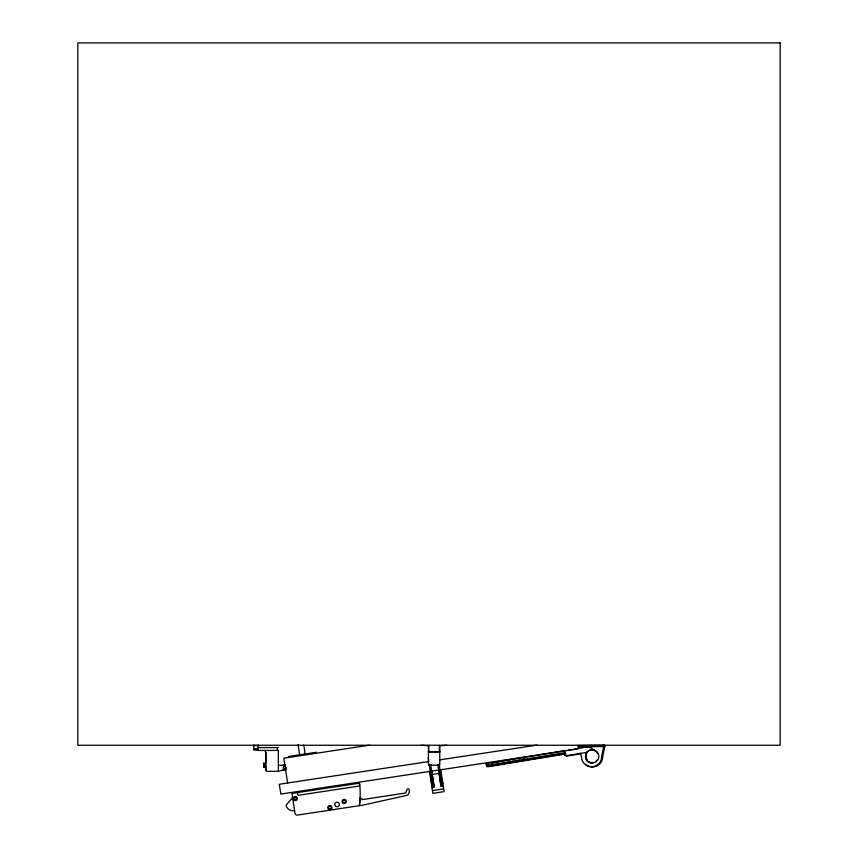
<?xml version="1.0" encoding="UTF-8"?>
<svg xmlns="http://www.w3.org/2000/svg" width="858" height="858" viewBox="0 0 858 858"><rect width="100%" height="100%" fill="white"/><g stroke="black" fill="none" stroke-linecap="round" stroke-linejoin="round"><path stroke-width="1.29" d="M263.738 767.406L263.738 765.443L264.436 765.443L263.738 765.111L263.738 763.159L265.122 763.159L265.122 767.406L263.738 767.406L263.738 765.443M265.122 767.127L265.122 766.344L263.738 766.344M265.819 763.234L265.819 752.563A3.293 3.293 0 0 0 264.436 750.439M253.796 745.034L253.775 750.096L258.119 750.117L258.14 745.055M603.935 745.216L601.651 756.67A10.103 10.103 0 0 1 591.666 766.902A10.103 10.103 0 0 1 581.445 756.917L580.491 753.142M603.957 746.546L578.893 746.846L578.871 745.527L604.987 745.237L602.702 756.692A10.103 10.103 0 0 1 585.542 764.049M440.873 782.153L440.562 782.753L441.924 782.55M292.589 797.554L286.025 805.222A7.143 7.143 0 0 0 292.717 810.756L294.562 810.585M586.808 752.466L586.926 752.348A4.483 4.483 0 0 1 588.856 750.653A5.931 5.931 0 0 1 593.586 749.881A8.087 8.087 0 0 0 585.864 747.157L578.324 748.39M282.904 765.583L283.43 765.175A2.477 2.477 0 0 1 285.339 764.918M265.819 765.99L265.819 769.819A1.566 1.566 0 0 0 266.892 771.321L278.357 771.31L285.328 769.519A2.703 2.703 0 0 0 286.068 768.575M566.28 750.375L486.057 763.566L486.368 765.497L565.443 752.487L565.98 755.791L586.926 752.348M568.511 750.01L571.6 749.495M573.659 749.163L576.437 748.702M487.151 763.781L488.642 763.534M491.291 763.105L493.908 762.676M495.72 762.376L499.152 761.807M501.78 761.378L504.397 760.949M507.024 760.52L509.641 760.081M512.269 759.652L514.886 759.223M517.513 758.794L520.13 758.354M522.758 757.925L525.428 757.485M559.062 753.935L559.995 753.774M486.55 766.591L565.615 753.581M487.655 766.805L564.768 754.118M580.802 753.742L567.084 756.005A3.604 3.604 0 0 1 565.025 754.557M288.374 756.52L316.409 752.262M369.594 745.173L283.826 758.204L287.591 783M428.786 761.55L279.333 784.255L280.823 794.068L578.41 748.841L577.852 745.162M439.339 759.941L536.99 745.098M429.987 771.75L431.885 771.46L434.298 787.322L432.4 787.612L429.944 771.406M438.685 770.42L440.873 786.325L442.76 786.035L440.047 770.216M430.384 772.254L431.746 772.05M438.77 770.977L440.133 770.774M432.325 774.399L438.91 773.401M430.77 774.838L432.132 774.635M439.167 773.562L440.529 773.358M430.791 774.967L432.153 774.763M439.189 773.691L440.551 773.487M431.349 778.635L432.711 778.431M439.746 777.359L441.109 777.155M431.37 778.774L432.732 778.571M439.768 777.498L441.13 777.294M439.886 778.313L441.248 778.109M440.486 782.217L441.452 782.067M432.175 784.03L433.526 783.826M441.967 782.85L442.696 782.743M442.02 783.182L442.749 783.064M442.063 783.429L442.792 783.322M442.814 783.483L442.084 783.59L442.825 783.536M432.421 790.615L443.64 788.91M603.549 746.578L605.008 746.567M257.936 747.608L278.357 747.608M257.518 750.439L278.357 750.439L278.357 771.31M428.432 751.747L439.779 751.747M428.432 751.908L439.779 751.908M265.122 764.221L263.738 764.221L263.738 763.159M278.357 765.282L285.328 765.282M253.786 745.538L258.14 745.548M253.775 748.648L258.129 748.669M253.775 749.313L258.119 749.324M592.878 749.72L594.573 750.106M282.904 769.218L284.03 769.883A2.477 2.477 0 0 0 285.95 769.626M487.451 763.341L487.773 765.261M440.733 769.765L444.058 791.644L432.84 793.35L429.515 771.471M439.167 764.435L442.267 784.813M437.805 764.596L440.905 785.016M430.577 764.392L433.944 786.507M428.196 757.882L428.582 760.392M429.225 764.65L432.582 786.711M359.255 783.215L359.674 785.96L297.876 795.355L297.458 792.61M303.775 745.044L305.126 753.978M298.112 744.594L299.656 754.804M591.409 745.366L591.419 746.696M265.819 752.563L265.83 769.98M265.122 765.829L265.122 766.784M446.814 745.259L439.779 745.741L439.779 765.207L428.432 765.207L428.432 745.741L421.396 745.259M439.435 745.259L439.435 751.747M428.775 745.259L428.775 751.747M277.316 747.608L277.316 750.439M565.98 755.791A3.604 3.604 0 0 1 563.663 753.903M597.222 759.931A6.156 6.156 0 0 1 596.128 761.11M593.221 762.419A6.156 6.156 0 0 1 591.612 762.472M590.047 762.108A6.156 6.156 0 0 1 588.631 761.346M587.462 760.252A6.156 6.156 0 0 1 586.615 758.88M586.143 757.346A6.156 6.156 0 0 1 586.464 754.171M594.39 750.589A6.156 6.156 0 0 1 595.817 751.34M596.986 752.445A6.156 6.156 0 0 1 597.833 753.807M286.046 767.363A1.405 1.405 0 0 1 284.566 768.918A1.405 1.405 0 0 1 283.29 767.191A1.405 1.405 0 0 1 285.221 766.237M593.21 762.73A6.156 6.156 0 0 1 587.14 752.498M360.07 798.187L359.395 805.673A91.549 91.549 0 0 0 359.588 783.161L291.967 793.435L294.97 813.202A2.231 2.231 0 0 0 297.511 815.079L362.934 805.136L407.679 795.173C411.743 790.111 407.389 784.866 405.823 792.996L362.097 799.635A1.555 1.555 0 0 0 360.07 798.187M293.908 798.433C296.525 803.292 297.276 793.95 293.908 798.433M780.179 42.9L77.821 42.9L77.821 745.259L780.179 745.259L780.179 42.9M329.064 808.772A1.394 1.394 0 0 0 331.274 807.807A1.394 1.394 0 0 0 329.333 806.381A1.394 1.394 0 0 0 329.064 808.772M343.275 802.466A1.394 1.394 0 0 0 345.549 801.704A1.394 1.394 0 0 0 343.747 800.106A1.394 1.394 0 0 0 343.275 802.466M294.197 800.3A2.081 2.081 0 0 0 297.372 798.573A2.081 2.081 0 0 0 294.294 796.696A2.081 2.081 0 0 0 294.197 800.3M342.953 803.109A2.081 2.081 0 0 0 346.257 801.662A2.081 2.081 0 0 0 343.35 799.517A2.081 2.081 0 0 0 342.953 803.109M328.56 809.255A2.081 2.081 0 0 0 331.939 808.011A2.081 2.081 0 0 0 329.172 805.694A2.081 2.081 0 0 0 328.56 809.255M335.735 806.316A2.284 2.284 0 0 0 339.35 804.729A2.284 2.284 0 0 0 336.164 802.391A2.284 2.284 0 0 0 335.735 806.316M588.341 761.754A6.66 6.66 0 0 0 598.852 757.003A6.66 6.66 0 0 0 589.478 750.278A6.66 6.66 0 0 0 588.341 761.754"/></g></svg>
